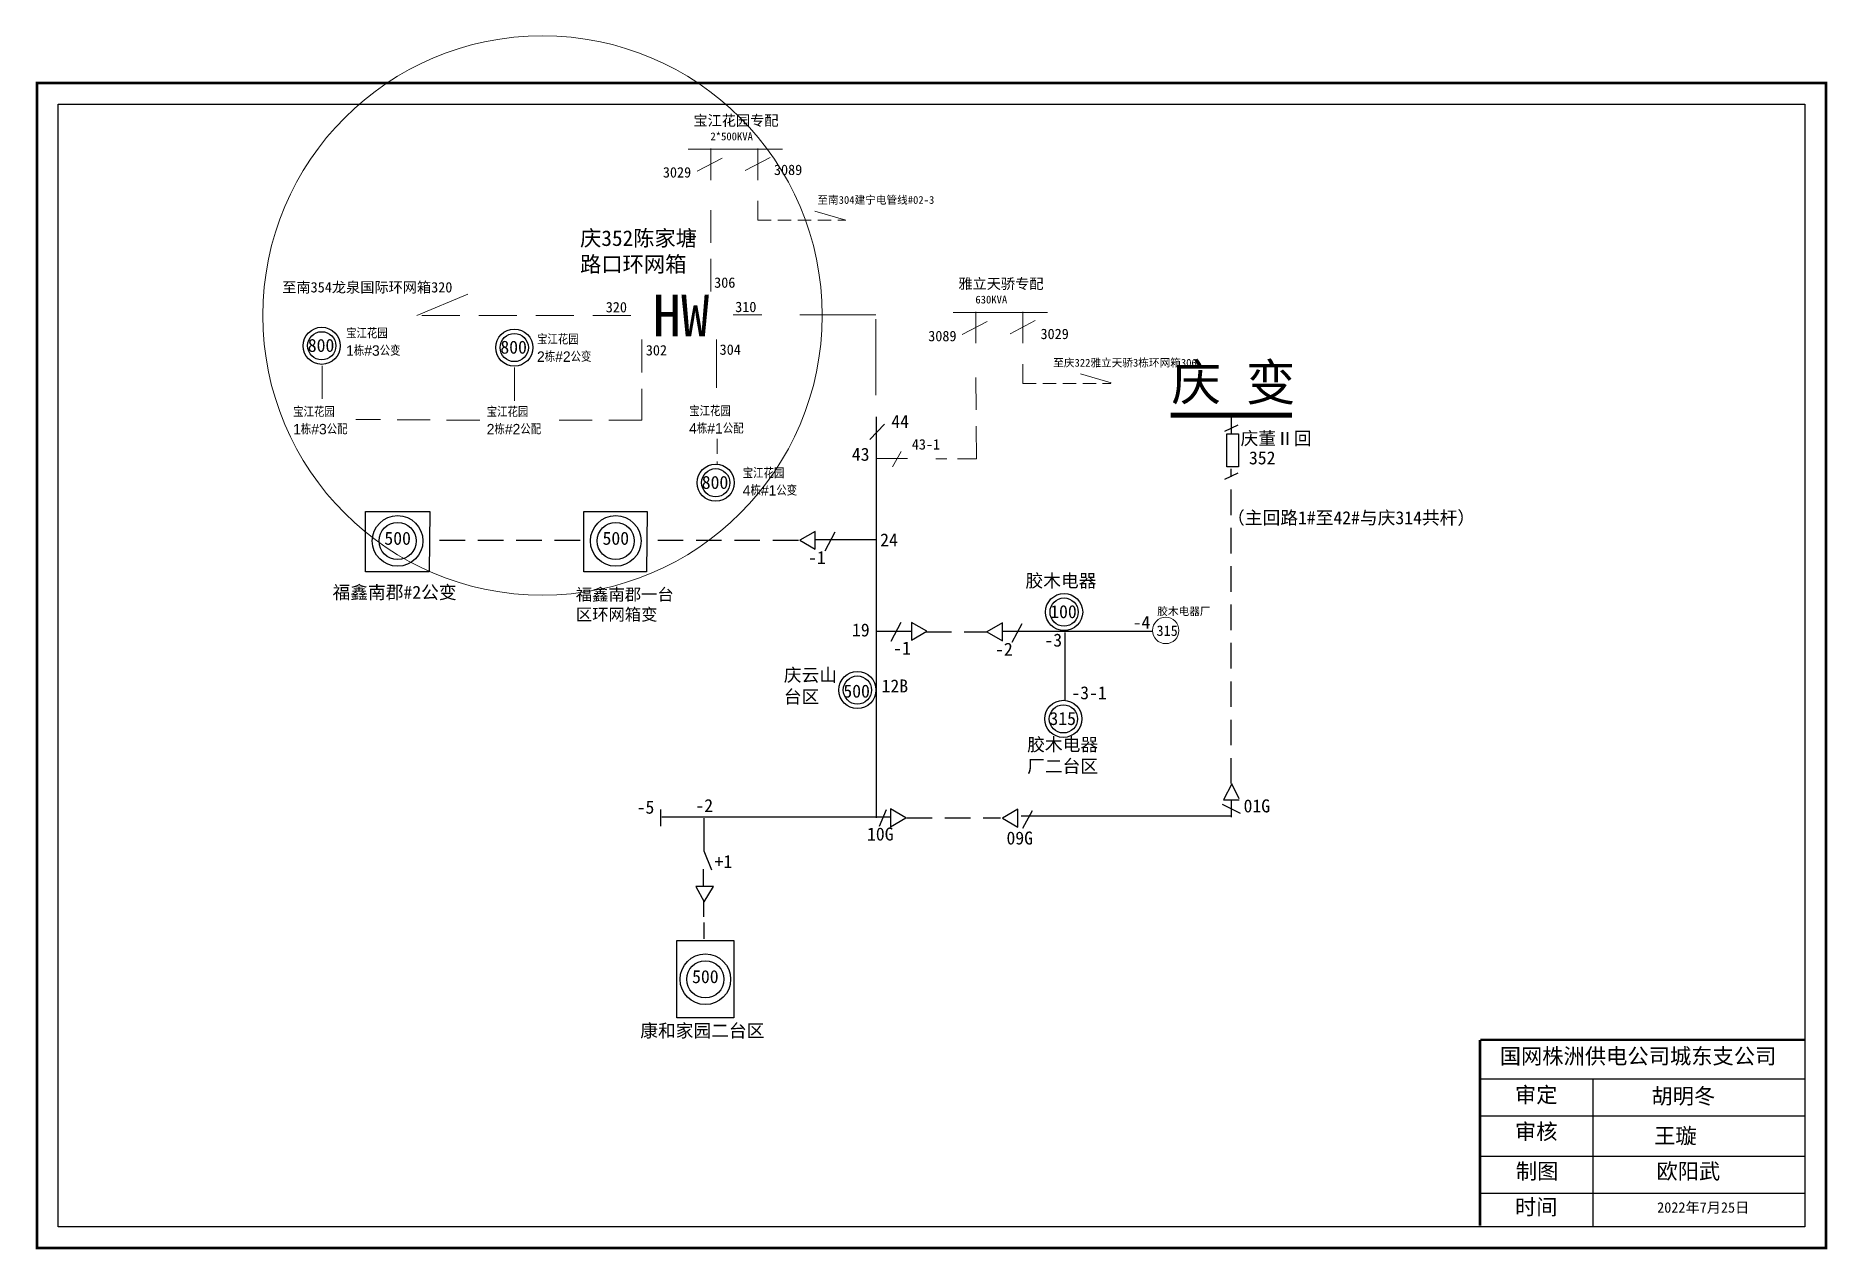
# Model space of a CAD drawing. Extents: x -24 to 321, y 11 to 244.
import ezdxf

# ---------------------------------------------------------------- set-up
doc = ezdxf.new("R2010")
doc.units = 0
doc.header["$LTSCALE"] = 0.774411
doc.linetypes.add('ACAD_ISO02W100', pattern=[15, 12, -3])
doc.linetypes.add('DASHED2', pattern=[9.525, 6.35, -3.175])
doc.layers.get('0').update_dxf_attribs({"linetype": 'CONTINUOUS'})
doc.styles.add('hztxt_txtstyle_0.00_0_0', font='', dxfattribs={"bigfont": 'hztxt.shx'})
doc.styles.add('hztxt_txtstyle_2.00_0_0', font='', dxfattribs={"height": 2, "bigfont": 'hztxt.shx'})
doc.styles.add('SimSun_txtstyle_2.00_0_0', font='simsun.ttc', dxfattribs={"height": 2})
doc.styles.add('SimSun_txtstyle_3.00_0_0', font='simsun.ttc', dxfattribs={"height": 3})
doc.styles.get("Standard").update_dxf_attribs({"font": '', "height": 2.5})
doc.styles.add('仿宋_txtstyle_2.00_0_0', font='simsun.ttc', dxfattribs={"height": 2})
doc.styles.add('仿宋_txtstyle_200.00_0_0200', font='simsun.ttc', dxfattribs={"height": 200})
doc.styles.add('字体', font='', dxfattribs={"height": 2.5})
doc.styles.add('宋体_txtstyle_1.50_1_0', font='SIMSUN.TTC', dxfattribs={"height": 1.5})
doc.styles.add('宋体_txtstyle_2.00_1_0', font='SIMSUN.TTC', dxfattribs={"height": 2})
doc.styles.add('宋体_txtstyle_200.00_1_0200', font='SIMSUN.TTC', dxfattribs={"height": 200})
doc.styles.add('宋体_txtstyle_3.00_1_0', font='SIMSUN.TTC', dxfattribs={"height": 3})
doc.styles.add('黑体_txtstyle_2.00_1_0', font='SIMHEI.TTF', dxfattribs={"height": 2})
doc.styles.add('黑体_txtstyle_200.00_1_0200', font='SIMHEI.TTF', dxfattribs={"height": 200})
doc.styles.add('黑体_txtstyle_8.00_1_0', font='SIMHEI.TTF', dxfattribs={"height": 8})
doc.styles.get('hztxt_txtstyle_0.00_0_0').set_extended_font_data('hztxt')
doc.styles.get('hztxt_txtstyle_2.00_0_0').set_extended_font_data('hztxt')
doc.styles.get('Standard').set_extended_font_data('SimSun')
doc.styles.get('字体').set_extended_font_data('SimSun')

msp = doc.modelspace()

# ---------------------------------------------------------------- linework, layer by layer
at = {"color": 7, "linetype": 'Continuous', "lineweight": 0, "ltscale": 1.274322}
for p, q in [((101.71, 222.05), (119.81, 222.05)), ((152.66, 190.67), (170.76, 190.67))]:
    msp.add_line(p, q, dxfattribs=at)
at = {"color": 7, "linetype": 'Continuous', "lineweight": 0, "ltscale": 0.393309}
for p, q in [((106.04, 216.12), (106.04, 222.18)), ((112.66, 217.96), (117.46, 220.48)), ((103.45, 217.8), (108.25, 220.32)), ((156.99, 184.74), (156.99, 190.8)), ((154.4, 186.42), (159.2, 188.94)), ((163.61, 186.58), (168.41, 189.1))]:
    msp.add_line(p, q, dxfattribs=at)
at = {"color": 7, "linetype": 'Continuous', "lineweight": 0, "ltscale": 0.121392}
for p, q in [((115.09, 216.12), (115.09, 222.17)), ((166.04, 184.74), (166.04, 190.78))]:
    msp.add_line(p, q, dxfattribs=at)
at = {"color": 7, "linetype": 'DASHED2', "lineweight": 0, "ltscale": 1.274322}
for p, q in [((106.04, 194.68), (106.04, 212.11)), ((115.09, 208.41), (115.09, 212.1)), ((157.11, 162.51), (156.99, 180.73)), ((166.04, 177.03), (166.04, 180.72))]:
    msp.add_line(p, q, dxfattribs=at)
at = {"color": 7, "linetype": 'Continuous', "lineweight": 0, "ltscale": 0.520369}
for p, q in [((131.99, 208.41), (126.06, 210.16)), ((183.06, 177.1), (177.13, 178.84))]:
    msp.add_line(p, q, dxfattribs=at)
at = {"color": 7, "linetype": 'DASHED2', "lineweight": 0, "ltscale": 0.520369}
for p, q in [((115.09, 208.41), (131.99, 208.41)), ((128.09, 209.56), (128.09, 209.56)), ((166.04, 177.03), (182.95, 177.03))]:
    msp.add_line(p, q, dxfattribs=at)
at = {"color": 7, "linetype": 'Continuous', "lineweight": 0, "ltscale": 1.486369}
msp.add_line((49.48, 190.08), (59.29, 194.15), dxfattribs=at)
at = {"color": 7, "linetype": 'DASHED2', "lineweight": 0, "ltscale": 1.486369}
msp.add_line((90.68, 190.08), (49.48, 190.08), dxfattribs=at)
at = {"color": 7, "linetype": 'DASHED2', "lineweight": 0, "ltscale": 2.971259}
for p, q in [((137.76, 190.18), (110.36, 190.18)), ((137.76, 174.77), (137.76, 190.18))]:
    msp.add_line(p, q, dxfattribs=at)
at = {"color": 7, "linetype": 'DASHED2', "lineweight": 0, "ltscale": 1.292823}
for p, q in [((92.76, 185.48), (92.76, 169.94)), ((31.29, 174.03), (31.29, 180.89)), ((68.32, 173.69), (68.32, 180.55)), ((61.6, 169.94), (37.75, 170.09)), ((92.76, 169.94), (74.91, 169.94))]:
    msp.add_line(p, q, dxfattribs=at)
at = {"color": 7, "linetype": 'DASHED2', "lineweight": 0, "ltscale": 1.899581}
msp.add_line((107.14, 185.48), (107.14, 173.69), dxfattribs=at)
at = {"linetype": 'Continuous'}
for p, q in [((139.42, 169.2), (136.65, 166.25)), ((204.86, 167.86), (207.46, 169.06)), ((204.86, 158.61), (207.46, 159.8)), ((129.88, 148.41), (127.95, 144.78)), ((142.57, 131.02), (140.65, 127.39)), ((165.84, 130.8), (163.92, 127.17)), ((174.12, 129.13), (174.12, 116.08)), ((206.13, 96.99), (206.13, 93.64)), ((96.35, 95.11), (96.35, 91.85)), ((140.59, 93.58), (96.65, 93.58)), ((165.72, 93.84), (206.07, 93.84)), ((104.64, 80.5), (104.64, 83.63)), ((104.64, 77.38), (104.64, 74.45)), ((253.99, 43.28), (316.35, 43.28)), ((275.63, 43.27), (275.63, 14.94)), ((253.99, 36.18), (316.35, 36.18)), ((253.99, 28.43), (316.35, 28.43)), ((253.99, 21.33), (316.35, 21.33))]:
    msp.add_line(p, q, dxfattribs=at)
for p, q in [((137.88, 93.5), (137.91, 170.62)), ((137.94, 146.91), (126.21, 146.91)), ((144.49, 129.3), (137.92, 129.3)), ((190.92, 129.3), (162.17, 129.3)), ((206.23, 99.99), (204.66, 96.95)), ((207.65, 97.12), (206.23, 99.99)), ((204.66, 96.95), (207.65, 96.97)), ((167.14, 93.36), (167.14, 93.36)), ((167.14, 93.36), (167.14, 93.36)), ((206.4, 94.96), (206.4, 94.96)), ((206.4, 94.96), (206.4, 94.96))]:
    msp.add_line(p, q)
at = {"linetype": 'ACAD_ISO02W100'}
msp.add_line((206.17, 167.35), (206.17, 170.44), dxfattribs=at)
at = {"color": 7, "linetype": 'DASHED2', "lineweight": 0, "ltscale": 0.58629}
msp.add_line((107.24, 166.33), (107.24, 161.52), dxfattribs=at)
at = {"color": 7, "linetype": 'Continuous', "lineweight": 0, "ltscale": 0.878714}
msp.add_line((137.91, 162.6), (143.89, 162.6), dxfattribs=at)
at = {"color": 7, "linetype": 'Continuous', "lineweight": 0, "ltscale": 0.271208}
for p, q in [((142.66, 163.95), (140.95, 160.99)), ((149.32, 162.49), (151.42, 162.49)), ((153.46, 162.51), (157.11, 162.51))]:
    msp.add_line(p, q, dxfattribs=at)
at = {"linetype": 'DASHED2'}
for p, q in [((206.13, 100.06), (206.13, 160.59)), ((53.88, 146.87), (81.19, 146.87)), ((95.83, 146.87), (123.14, 146.87)), ((147.41, 129.26), (159.1, 129.26)), ((139.75, 95.03), (138.39, 91.8)), ((143.67, 93.5), (161.72, 93.5)), ((167.85, 94.86), (165.98, 91.46)), ((207.93, 94.32), (204.45, 96.03))]:
    msp.add_line(p, q, dxfattribs=at)
at = {"linetype": 'Continuous', "const_width": 0.5}
msp.add_lwpolyline([(-23.51, 234.76), (320.47, 234.76), (320.47, 10.79), (-23.51, 10.79)], close=True, dxfattribs=at)
at = {"linetype": 'Continuous'}
for points in [[(-19.46, 230.71), (316.42, 230.71), (316.42, 14.84), (-19.46, 14.84)], [(99.48, 69.89), (110.44, 69.89), (110.44, 55.05), (99.48, 55.05)]]:
    msp.add_lwpolyline(points, close=True, dxfattribs=at)
for points, const_width in [([(194.45, 170.9), (217.8, 170.9)], 1), ([(253.95, 50.79), (253.95, 15.06)], 0.5), ([(253.99, 50.79), (316.35, 50.79)], 0.5)]:
    msp.add_lwpolyline(points, dxfattribs=dict(at, const_width=const_width))
at = {"linetype": 'ACAD_ISO02W100'}
msp.add_lwpolyline([(207.5, 160.95), (205.29, 160.95), (205.29, 167.35), (207.5, 167.35)], close=True, dxfattribs=at)
at = {"color": 0, "linetype": 'Continuous'}
for points in [[(39.66, 152.42), (52.03, 152.42), (51.9, 140.78), (39.66, 140.78)], [(81.6, 152.42), (93.79, 152.42), (93.66, 140.78), (81.6, 140.78)]]:
    msp.add_lwpolyline(points, close=True, dxfattribs=at)
for points in [[(123.19, 146.85), (126.14, 145.14), (126.14, 148.56)], [(147.58, 129.35), (144.62, 131.06), (144.62, 127.65)], [(159.15, 129.24), (162.11, 127.53), (162.11, 130.95)], [(143.55, 93.49), (140.6, 95.19), (140.6, 91.78)], [(162.11, 93.43), (165.07, 91.72), (165.07, 95.13)], [(103.13, 80.3), (104.79, 77.32), (106.54, 80.25)]]:
    msp.add_lwpolyline(points, close=True)
at = {"linetype": 'Continuous'}
for points in [[(106.21, 83.41), (104.75, 87.06), (104.75, 93.39)], [(104.75, 70.22), (104.75, 73.38)]]:
    msp.add_lwpolyline(points, dxfattribs=at)
at = {"color": 12, "linetype": 'Continuous', "lineweight": 0, "ltscale": 2.154704, "true_color": 0xc00000}
msp.add_circle((73.67, 190.08), 53.78, dxfattribs=at)
at = {"linetype": 'Continuous'}
for centre, radius in [((31.22, 184.25), 3.57), ((31.22, 184.25), 2.71), ((68.25, 183.91), 3.57), ((68.25, 183.91), 2.71), ((106.98, 157.92), 3.57), ((106.98, 157.92), 2.71), ((45.81, 146.72), 4.87), ((87.76, 146.72), 4.87), ((45.81, 146.72), 3.57), ((87.76, 146.72), 3.57), ((173.98, 133.05), 3.57), ((173.98, 133.05), 2.71), ((134.23, 118.06), 3.57), ((134.23, 118.06), 2.71), ((173.84, 112.51), 3.57), ((173.84, 112.51), 2.71), ((104.99, 62.43), 4.87), ((104.99, 62.43), 3.57)]:
    msp.add_circle(centre, radius, dxfattribs=at)
at = {"color": 7, "linetype": 'Continuous', "lineweight": 0, "ltscale": 0.506051}
msp.add_circle((193.52, 129.52), 2.54, dxfattribs=at)

# ---------------------------------------------------------------- texts
for s, height, p in [('800', 2.5, (28.54, 183.08)), ('800', 2.5, (65.57, 182.74)), ('44', 2.5, (140.75, 168.46)), ('43-1', 2, (144.69, 164.3)), ('43', 2.5, (133.16, 162.14)), ('800', 2.5, (104.3, 156.74)), ('24', 2.5, (138.61, 145.67)), ('-1', 2.5, (124.74, 142.27)), ('100', 2.5, (171.31, 131.88)), ('-4', 2.5, (187.16, 129.83)), ('19', 2.5, (133.19, 128.36)), ('-3', 2.5, (170.19, 126.41)), ('-1', 2.5, (141.11, 124.88)), ('-2', 2.5, (160.7, 124.66)), ('12B', 2.5, (138.88, 117.59)), ('-3-1', 2.5, (175.37, 116.28)), ('315', 2.5, (171.16, 111.33)), ('-5', 2.5, (91.78, 94.28)), ('-2', 2.5, (103.08, 94.58)), ('+1', 2.5, (106.76, 83.82))]:
    msp.add_text(s, height=height).set_placement(p)
at = {"linetype": 'DASHED2'}
for p in [(43.27, 145.99), (85.22, 145.99), (102.44, 61.7)]:
    msp.add_text('500', height=2.5, dxfattribs=at).set_placement(p)
at = {"linetype": 'DASHED2', "style": '字体'}
for s, p in [('福鑫南郡#2公变', (33.3, 135.6)), ('康和家园二台区', (92.48, 51.31))]:
    msp.add_text(s, height=2.5, dxfattribs=at).set_placement(p)
at = {"color": 7}
msp.add_text('500', height=2.5, dxfattribs=at).set_placement((131.53, 116.6))
at = {"color": 7, "linetype": 'Continuous', "lineweight": 0, "ltscale": 0.803039, "attachment_point": 1}
for s, insert, char_height, style in [('宝江花园专配', (102.69, 228.57), 2, '宋体_txtstyle_200.00_1_0200'), ('2*500KVA', (105.97, 225.27), 1.5, '宋体_txtstyle_1.50_1_0'), ('3029', (96.82, 218.61), 2, '宋体_txtstyle_200.00_1_0200'), ('3089', (118.18, 219.09), 2, '宋体_txtstyle_2.00_1_0'), ('至南304建宁电管线#02-3', (126.53, 213.05), 1.5, '宋体_txtstyle_1.50_1_0'), ('306', (106.68, 197.41), 2, '宋体_txtstyle_2.00_1_0'), ('雅立天骄专配', (153.65, 197.19), 2, '宋体_txtstyle_2.00_1_0'), ('630KVA', (156.92, 193.89), 1.5, '宋体_txtstyle_1.50_1_0'), ('3089', (147.85, 187.13), 2, '宋体_txtstyle_2.00_1_0'), ('3029', (169.44, 187.54), 2, '宋体_txtstyle_200.00_1_0200'), ('至庆322雅立天骄3栋环网箱306', (171.89, 181.74), 1.5, '宋体_txtstyle_1.50_1_0')]:
    msp.add_mtext(s, dxfattribs=dict(at, insert=insert, char_height=char_height, style=style))
at = {"color": 7, "linetype": 'Continuous', "lineweight": 0, "ltscale": 0.891821, "insert": (80.9, 206.45), "char_height": 3, "attachment_point": 1, "style": '宋体_txtstyle_3.00_1_0'}
msp.add_mtext('庆352陈家塘^M^J路口环网箱', dxfattribs=at)
at = {"color": 1, "linetype": 'Continuous', "lineweight": 0, "ltscale": 1.486369, "true_color": 0xff0000, "insert": (23.63, 196.51), "char_height": 2, "attachment_point": 1, "style": '宋体_txtstyle_2.00_1_0'}
msp.add_mtext('至南354龙泉国际环网箱320', dxfattribs=at)
at = {"color": 7, "linetype": 'Continuous', "lineweight": 0, "ltscale": 1.415209, "insert": (94.88, 194.08), "char_height": 8, "attachment_point": 1, "style": '黑体_txtstyle_8.00_1_0'}
msp.add_mtext('HW', dxfattribs=at)
at = {"color": 7, "linetype": 'Continuous', "lineweight": 0, "ltscale": 2.889501, "char_height": 2, "attachment_point": 1}
for s, insert, style in [('320', (85.84, 192.68), '黑体_txtstyle_2.00_1_0'), ('310', (110.73, 192.73), '黑体_txtstyle_200.00_1_0200')]:
    msp.add_mtext(s, dxfattribs=dict(at, insert=insert, style=style))
at = {"color": 7, "linetype": 'Continuous', "lineweight": 0, "ltscale": 1.899581, "char_height": 2, "attachment_point": 1, "style": 'hztxt_txtstyle_2.00_0_0'}
for s, insert in [('宝江花园^M^J1栋#3公变', (35.91, 187.67)), ('宝江花园^M^J2栋#2公变', (72.62, 186.5)), ('宝江花园^M^J1栋#3公配', (25.72, 172.56)), ('宝江花园^M^J2栋#2公配', (62.95, 172.56)), ('宝江花园^M^J4栋#1公配', (101.88, 172.71)), ('宝江花园^M^J4栋#1公变', (112.18, 160.78))]:
    msp.add_mtext(s, dxfattribs=dict(at, insert=insert))
at = {"color": 7, "linetype": 'DASHED2', "lineweight": 0, "ltscale": 0.58629, "char_height": 2, "attachment_point": 1}
for s, insert, style in [('302', (93.54, 184.4), '仿宋_txtstyle_2.00_0_0'), ('304', (107.74, 184.52), '仿宋_txtstyle_200.00_0_0200')]:
    msp.add_mtext(s, dxfattribs=dict(at, insert=insert, style=style))
at = {"linetype": 'Continuous', "attachment_point": 1}
for s, insert, char_height, width, style in [('庆 变', (194.61, 180.73), 7, 27.4955, '字体'), ('庆董Ⅱ回', (207.92, 167.7), 2.5, 14.4304, '字体'), ('（主回路1#至42#与庆314共杆）', (205.32, 152.44), 2.5, 59.6528, '字体'), ('庆云山台区', (120.08, 122.2), 2.5, 11.6087, '字体'), ('国网株洲供电公司城东支公司', (257.75, 49.16), 3, 82.0179, 'SimSun_txtstyle_3.00_0_0'), ('审定', (260.68, 41.72), 3, 23.4615, '字体'), ('胡明冬', (286.92, 41.48), 3, 23.4615, 'SimSun_txtstyle_3.00_0_0'), ('审核', (260.68, 34.66), 3, 23.4615, '字体'), ('王璇', (287.44, 33.84), 3, 33.0539, 'SimSun_txtstyle_3.00_0_0'), ('制图', (260.85, 27.04), 3, 23.4615, '字体'), ('欧阳武', (287.88, 27.04), 3, 23.4615, 'SimSun_txtstyle_3.00_0_0'), ('时间', (260.68, 20.16), 3, 23.4615, '字体'), ('2022年7月25日', (288.03, 19.56), 2, 23.4615, 'SimSun_txtstyle_2.00_0_0')]:
    msp.add_mtext(s, dxfattribs=dict(at, insert=insert, char_height=char_height, width=width, style=style))
at = {"linetype": 'Continuous', "insert": (209.52, 163.95), "char_height": 2.5, "width": 5.6554, "attachment_point": 1}
msp.add_mtext('352', dxfattribs=at)
at = {"linetype": 'DASHED2', "insert": (80.09, 137.57), "char_height": 2.3, "width": 20.9894, "attachment_point": 1, "style": 'hztxt_txtstyle_0.00_0_0'}
msp.add_mtext('{\\fSimSun|b0|i0|c134|p2;福鑫南郡一台区环网箱变}', dxfattribs=at)
at = {"char_height": 2.5, "width": 16.4292, "attachment_point": 1, "style": '字体'}
for s, insert in [('胶木电器', (166.55, 140.33)), ('胶木电器厂二台区', (166.88, 108.83))]:
    msp.add_mtext(s, dxfattribs=dict(at, insert=insert))
at = {"color": 7, "linetype": 'Continuous', "lineweight": 0, "ltscale": 0.506051, "attachment_point": 1}
for s, insert, char_height, style in [('胶木电器厂', (191.9, 133.95), 1.5, '宋体_txtstyle_1.50_1_0'), ('315', (191.75, 130.47), 2, '宋体_txtstyle_2.00_1_0')]:
    msp.add_mtext(s, dxfattribs=dict(at, insert=insert, char_height=char_height, style=style))
at = {"color": 7, "linetype": 'Continuous', "char_height": 2.5, "attachment_point": 1}
for s, insert, width in [('01G', (208.49, 97.03), 7.6452), ('10G', (136.08, 91.62), 6.8073), ('09G', (162.9, 90.85), 7.6452)]:
    msp.add_mtext(s, dxfattribs=dict(at, insert=insert, width=width))

doc.saveas('drawing.dxf')
